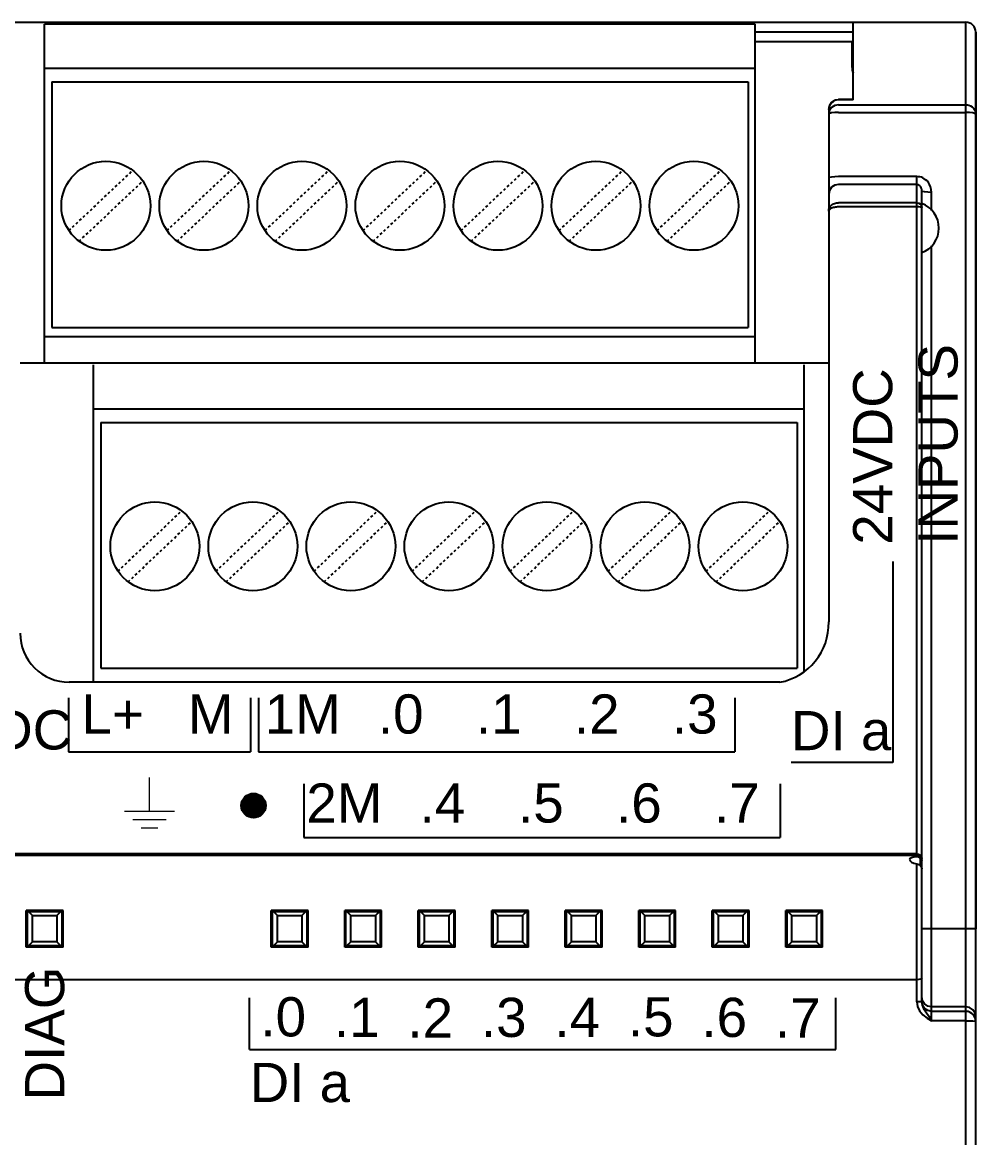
# Model space of a CAD drawing. Header units: inches. Extents: x 187 to 137830, y 99 to 66837.
# Drawn here: x 3893.98 to 3932.89, y 27773.08 to 27818.61 of the extents above; entities that cross this region are included whole.
import ezdxf

# ---------------------------------------------------------------- set-up
doc = ezdxf.new("R2010")
doc.units = ezdxf.units.IN
doc.header["$MEASUREMENT"] = 0
doc.linetypes.add('DOT', pattern=[0.2, 0.1, -0.1])
doc.styles.get("Standard").update_dxf_attribs({"font": 'arial.ttf'})

msp = doc.modelspace()

# ---------------------------------------------------------------- linework, layer by layer
at = {"color": 7, "linetype": 'Continuous'}
for p, q in [((3888.287, 27818.606), (3932.487, 27818.606)), ((3894.887, 27804.711), (3894.887, 27818.526)), ((3923.887, 27818.526), (3894.887, 27818.526)), ((3923.887, 27804.711), (3923.887, 27818.526)), ((3927.887, 27815.44), (3927.887, 27818.606)), ((3932.487, 27718.606), (3932.487, 27818.606)), ((3927.887, 27818.206), (3923.887, 27818.206)), ((3932.887, 27818.206), (3932.887, 27781.606)), ((3932.887, 27719.006), (3932.887, 27818.206)), ((3927.887, 27817.806), (3923.887, 27817.806)), ((3927.837, 27817.806), (3927.837, 27816.806)), ((3923.887, 27816.716), (3894.887, 27816.716)), ((3927.887, 27816.67), (3927.859, 27816.67)), ((3895.177, 27816.176), (3895.177, 27806.144)), ((3895.177, 27816.176), (3923.597, 27816.176)), ((3923.597, 27816.176), (3923.597, 27806.144)), ((3927.064, 27815.374), (3926.971, 27815.29)), ((3927.172, 27815.423), (3927.064, 27815.374)), ((3927.136, 27815.423), (3927.287, 27815.452)), ((3927.287, 27815.44), (3927.172, 27815.423)), ((3927.887, 27815.452), (3927.287, 27815.452)), ((3927.887, 27815.44), (3927.287, 27815.44)), ((3927.287, 27815.244), (3932.487, 27815.244)), ((3926.887, 27815.052), (3926.887, 27794.13)), ((3926.918, 27815.006), (3926.887, 27814.858)), ((3927.287, 27814.924), (3932.487, 27814.924)), ((3930.487, 27812.309), (3927.287, 27812.309)), ((3930.487, 27784.542), (3930.487, 27812.309)), ((3930.487, 27811.984), (3927.287, 27811.984)), ((3930.687, 27784.395), (3930.687, 27811.722)), ((3931.087, 27810.929), (3931.087, 27811.662)), ((3930.487, 27811.242), (3927.287, 27811.242)), ((3930.487, 27811.069), (3927.287, 27811.07)), ((3931.087, 27777.844), (3931.087, 27809.483)), ((3895.177, 27806.144), (3923.597, 27806.144)), ((3894.887, 27805.777), (3923.887, 27805.777)), ((3893.887, 27804.711), (3926.887, 27804.711)), ((3896.887, 27791.668), (3896.887, 27804.626)), ((3925.887, 27792.098), (3925.887, 27804.626)), ((3925.887, 27802.816), (3896.887, 27802.816)), ((3897.177, 27802.276), (3897.177, 27792.244)), ((3897.177, 27802.276), (3925.597, 27802.276)), ((3925.597, 27802.276), (3925.597, 27792.244)), ((3897.177, 27792.244), (3925.597, 27792.244)), ((3924.887, 27791.668), (3895.887, 27791.668)), ((3902.913, 27786.637), (3903.406, 27787.13)), ((3902.919, 27786.596), (3903.446, 27787.124)), ((3902.924, 27786.695), (3903.348, 27787.119)), ((3902.926, 27786.558), (3903.485, 27787.117)), ((3902.934, 27786.519), (3903.524, 27787.109)), ((3902.936, 27786.753), (3903.29, 27787.107)), ((3902.942, 27786.48), (3903.563, 27787.101)), ((3902.947, 27786.811), (3903.232, 27787.095)), ((3902.949, 27786.442), (3903.601, 27787.094)), ((3902.968, 27786.413), (3903.63, 27787.075)), ((3902.986, 27786.386), (3903.657, 27787.057)), ((3903.005, 27786.358), (3903.685, 27787.038)), ((3903.023, 27786.33), (3903.713, 27787.02)), ((3903.024, 27786.934), (3903.109, 27787.019)), ((3903.042, 27786.302), (3903.741, 27787.001)), ((3903.062, 27786.275), (3903.768, 27786.981)), ((3903.089, 27786.257), (3903.786, 27786.954)), ((3903.117, 27786.238), (3903.805, 27786.926)), ((3903.145, 27786.22), (3903.823, 27786.898)), ((3903.173, 27786.201), (3903.842, 27786.87)), ((3903.201, 27786.182), (3903.861, 27786.842)), ((3903.232, 27786.167), (3903.876, 27786.811)), ((3903.27, 27786.159), (3903.884, 27786.773)), ((3903.309, 27786.152), (3903.891, 27786.734)), ((3903.348, 27786.144), (3903.899, 27786.695)), ((3903.387, 27786.136), (3903.907, 27786.656)), ((3903.432, 27786.135), (3903.908, 27786.611)), ((3903.49, 27786.147), (3903.896, 27786.553)), ((3903.548, 27786.158), (3903.885, 27786.495)), ((3903.609, 27786.173), (3903.869, 27786.434)), ((3903.749, 27786.267), (3903.776, 27786.294)), ((3930.487, 27784.662), (3890.287, 27784.662)), ((3930.487, 27784.595), (3890.287, 27784.595)), ((3930.487, 27778.619), (3930.487, 27784.252)), ((3930.637, 27784.175), (3930.637, 27784.483)), ((3930.687, 27778.614), (3930.687, 27784.357)), ((3930.687, 27779.602), (3930.687, 27784.049)), ((3894.137, 27780.856), (3894.137, 27782.356)), ((3895.637, 27782.356), (3894.137, 27782.356)), ((3894.137, 27782.106), (3894.187, 27782.106)), ((3894.187, 27780.906), (3894.187, 27782.306)), ((3894.187, 27782.306), (3895.587, 27782.306)), ((3894.387, 27781.07), (3894.387, 27782.142)), ((3894.387, 27782.142), (3895.387, 27782.142)), ((3895.387, 27782.142), (3895.387, 27781.07)), ((3895.587, 27782.306), (3895.587, 27780.906)), ((3895.587, 27782.106), (3895.637, 27782.106)), ((3895.637, 27780.856), (3895.637, 27782.356)), ((3904.137, 27780.856), (3904.137, 27782.356)), ((3905.637, 27782.356), (3904.137, 27782.356)), ((3904.137, 27782.106), (3904.187, 27782.106)), ((3904.187, 27780.906), (3904.187, 27782.306)), ((3904.187, 27782.306), (3905.587, 27782.306)), ((3904.387, 27781.07), (3904.387, 27782.142)), ((3904.387, 27782.142), (3905.387, 27782.142)), ((3905.387, 27782.142), (3905.387, 27781.07)), ((3905.587, 27782.306), (3905.587, 27780.906)), ((3905.637, 27780.856), (3905.637, 27782.356)), ((3907.137, 27780.856), (3907.137, 27782.356)), ((3908.637, 27782.356), (3907.137, 27782.356)), ((3907.187, 27780.906), (3907.187, 27782.306)), ((3907.187, 27782.306), (3908.587, 27782.306)), ((3907.387, 27781.07), (3907.387, 27782.142)), ((3907.387, 27782.142), (3908.387, 27782.142)), ((3908.387, 27782.142), (3908.387, 27781.07)), ((3908.587, 27782.306), (3908.587, 27780.906)), ((3908.637, 27780.856), (3908.637, 27782.356)), ((3910.137, 27780.856), (3910.137, 27782.356)), ((3911.637, 27782.356), (3910.137, 27782.356)), ((3910.187, 27780.906), (3910.187, 27782.306)), ((3910.187, 27782.306), (3911.587, 27782.306)), ((3910.387, 27781.07), (3910.387, 27782.142)), ((3910.387, 27782.142), (3911.387, 27782.142)), ((3911.387, 27782.142), (3911.387, 27781.07)), ((3911.587, 27782.306), (3911.587, 27780.906)), ((3911.637, 27780.856), (3911.637, 27782.356)), ((3913.137, 27780.856), (3913.137, 27782.356)), ((3914.637, 27782.356), (3913.137, 27782.356)), ((3913.187, 27780.906), (3913.187, 27782.306)), ((3913.187, 27782.306), (3914.587, 27782.306)), ((3913.387, 27781.07), (3913.387, 27782.142)), ((3913.387, 27782.142), (3914.387, 27782.142)), ((3914.387, 27782.142), (3914.387, 27781.07)), ((3914.587, 27782.306), (3914.587, 27780.906)), ((3914.637, 27780.856), (3914.637, 27782.356)), ((3917.637, 27782.356), (3916.137, 27782.356)), ((3916.137, 27780.856), (3916.137, 27782.356)), ((3916.187, 27782.306), (3917.587, 27782.306)), ((3916.187, 27780.906), (3916.187, 27782.306)), ((3916.387, 27782.142), (3917.387, 27782.142)), ((3916.387, 27781.07), (3916.387, 27782.142)), ((3917.387, 27782.142), (3917.387, 27781.07)), ((3917.587, 27782.306), (3917.587, 27780.906)), ((3917.637, 27780.856), (3917.637, 27782.356)), ((3920.637, 27782.356), (3919.137, 27782.356)), ((3919.137, 27780.856), (3919.137, 27782.356)), ((3919.187, 27782.306), (3920.587, 27782.306)), ((3919.187, 27780.906), (3919.187, 27782.306)), ((3919.387, 27782.142), (3920.387, 27782.142)), ((3919.387, 27781.07), (3919.387, 27782.142)), ((3920.387, 27782.142), (3920.387, 27781.07)), ((3920.587, 27782.306), (3920.587, 27780.906)), ((3920.637, 27780.856), (3920.637, 27782.356)), ((3923.637, 27782.356), (3922.137, 27782.356)), ((3922.137, 27780.856), (3922.137, 27782.356)), ((3922.187, 27782.306), (3923.587, 27782.306)), ((3922.187, 27780.906), (3922.187, 27782.306)), ((3922.387, 27782.142), (3923.387, 27782.142)), ((3922.387, 27781.07), (3922.387, 27782.142)), ((3923.387, 27782.142), (3923.387, 27781.07)), ((3923.587, 27782.306), (3923.587, 27780.906)), ((3923.637, 27780.856), (3923.637, 27782.356)), ((3926.637, 27782.356), (3925.137, 27782.356)), ((3925.137, 27780.856), (3925.137, 27782.356)), ((3925.187, 27782.306), (3926.587, 27782.306)), ((3925.187, 27780.906), (3925.187, 27782.306)), ((3925.387, 27782.142), (3926.387, 27782.142)), ((3925.387, 27781.07), (3925.387, 27782.142)), ((3926.387, 27782.142), (3926.387, 27781.07)), ((3926.587, 27782.306), (3926.587, 27780.906)), ((3926.587, 27782.106), (3926.637, 27782.106)), ((3926.637, 27780.856), (3926.637, 27782.356)), ((3932.887, 27781.606), (3930.687, 27781.606)), ((3894.137, 27781.106), (3894.187, 27781.106)), ((3895.387, 27781.07), (3894.387, 27781.07)), ((3895.587, 27781.106), (3895.637, 27781.106)), ((3904.137, 27781.106), (3904.187, 27781.106)), ((3905.387, 27781.07), (3904.387, 27781.07)), ((3908.387, 27781.07), (3907.387, 27781.07)), ((3911.387, 27781.07), (3910.387, 27781.07)), ((3914.387, 27781.07), (3913.387, 27781.07)), ((3917.387, 27781.07), (3916.387, 27781.07)), ((3920.387, 27781.07), (3919.387, 27781.07)), ((3923.387, 27781.07), (3922.387, 27781.07)), ((3926.387, 27781.07), (3925.387, 27781.07)), ((3926.587, 27781.106), (3926.637, 27781.106)), ((3895.637, 27780.856), (3894.137, 27780.856)), ((3895.587, 27780.906), (3894.187, 27780.906)), ((3905.637, 27780.856), (3904.137, 27780.856)), ((3905.587, 27780.906), (3904.187, 27780.906)), ((3908.637, 27780.856), (3907.137, 27780.856)), ((3908.587, 27780.906), (3907.187, 27780.906)), ((3911.637, 27780.856), (3910.137, 27780.856)), ((3911.587, 27780.906), (3910.187, 27780.906)), ((3914.637, 27780.856), (3913.137, 27780.856)), ((3914.587, 27780.906), (3913.187, 27780.906)), ((3917.637, 27780.856), (3916.137, 27780.856)), ((3917.587, 27780.906), (3916.187, 27780.906)), ((3920.637, 27780.856), (3919.137, 27780.856)), ((3920.587, 27780.906), (3919.187, 27780.906)), ((3923.637, 27780.856), (3922.137, 27780.856)), ((3923.587, 27780.906), (3922.187, 27780.906)), ((3926.637, 27780.856), (3925.137, 27780.856)), ((3926.587, 27780.906), (3925.187, 27780.906)), ((3930.487, 27779.522), (3890.287, 27779.522)), ((3930.718, 27778.664), (3930.687, 27778.817)), ((3930.587, 27778.618), (3930.487, 27778.619)), ((3932.487, 27778.418), (3931.087, 27778.418)), ((3932.487, 27778.233), (3931.087, 27778.233)), ((3932.887, 27759.192), (3932.887, 27778.02)), ((3932.487, 27777.844), (3931.087, 27777.844))]:
    msp.add_line(p, q, dxfattribs=at)
at = {"linetype": 'DOT'}
for p, q in [((3895.881, 27810.103), (3898.481, 27812.565)), ((3899.881, 27810.103), (3902.481, 27812.565)), ((3903.881, 27810.103), (3906.481, 27812.565)), ((3907.881, 27810.103), (3910.481, 27812.565)), ((3911.881, 27810.103), (3914.481, 27812.565)), ((3915.881, 27810.103), (3918.481, 27812.565)), ((3919.881, 27810.103), (3922.481, 27812.565)), ((3896.294, 27809.667), (3898.893, 27812.129)), ((3900.294, 27809.667), (3902.893, 27812.129)), ((3904.294, 27809.667), (3906.893, 27812.129)), ((3908.294, 27809.667), (3910.893, 27812.129)), ((3912.294, 27809.667), (3914.893, 27812.129)), ((3916.294, 27809.667), (3918.893, 27812.129)), ((3920.294, 27809.667), (3922.893, 27812.129)), ((3897.881, 27796.203), (3900.481, 27798.665)), ((3901.881, 27796.203), (3904.481, 27798.665)), ((3905.881, 27796.203), (3908.481, 27798.665)), ((3909.881, 27796.203), (3912.481, 27798.665)), ((3913.881, 27796.203), (3916.481, 27798.665)), ((3917.881, 27796.203), (3920.481, 27798.665)), ((3921.881, 27796.203), (3924.481, 27798.665)), ((3898.294, 27795.767), (3900.893, 27798.229)), ((3902.294, 27795.767), (3904.893, 27798.229)), ((3906.294, 27795.767), (3908.893, 27798.229)), ((3910.294, 27795.767), (3912.893, 27798.229)), ((3914.294, 27795.767), (3916.893, 27798.229)), ((3918.294, 27795.767), (3920.893, 27798.229)), ((3922.294, 27795.767), (3924.893, 27798.229)), ((3903.243, 27776.671), (3903.243, 27776.671))]:
    msp.add_line(p, q, dxfattribs=at)
for p, q in [((3929.508, 27796.6), (3929.508, 27788.389)), ((3895.864, 27791.025), (3895.864, 27788.831)), ((3903.294, 27791.025), (3903.294, 27788.831)), ((3903.621, 27791.025), (3903.621, 27788.831)), ((3923.051, 27791.025), (3923.051, 27788.831)), ((3895.864, 27788.831), (3903.294, 27788.831)), ((3903.621, 27788.831), (3923.051, 27788.831)), ((3929.508, 27788.389), (3925.355, 27788.389)), ((3905.471, 27787.518), (3905.471, 27785.323)), ((3924.901, 27787.518), (3924.901, 27785.323)), ((3905.471, 27785.323), (3924.901, 27785.323)), ((3903.243, 27776.671), (3903.243, 27778.787)), ((3927.182, 27776.671), (3927.182, 27778.787)), ((3903.243, 27776.671), (3927.182, 27776.671))]:
    msp.add_line(p, q)
at = {"color": 7, "linetype": 'Continuous', "lineweight": 15}
for p, q in [((3899.164, 27786.41), (3899.164, 27787.775)), ((3898.14, 27786.41), (3900.188, 27786.41)), ((3898.482, 27786.069), (3899.847, 27786.069)), ((3898.823, 27785.728), (3899.505, 27785.728))]:
    msp.add_line(p, q, dxfattribs=at)
at = {"color": 7, "linetype": 'Continuous'}
for points in [[(3926.887, 27815.052), (3926.917, 27815.203), (3927.004, 27815.334), (3927.136, 27815.423)], [(3926.971, 27815.29), (3926.908, 27815.177), (3926.887, 27815.052)], [(3927.287, 27815.244), (3927.135, 27815.215), (3927.005, 27815.131), (3926.918, 27815.006)], [(3932.487, 27815.244), (3932.547, 27815.24), (3932.612, 27815.225), (3932.678, 27815.197), (3932.743, 27815.155), (3932.801, 27815.098), (3932.847, 27815.026), (3932.877, 27814.944), (3932.887, 27814.858)], [(3927.287, 27814.924), (3927.135, 27814.919), (3927.005, 27814.905), (3926.918, 27814.883), (3926.887, 27814.858)], [(3932.887, 27814.858), (3932.857, 27814.883), (3932.771, 27814.905), (3932.641, 27814.919), (3932.487, 27814.924)], [(3927.287, 27812.309), (3927.134, 27812.304), (3927.004, 27812.291), (3926.918, 27812.271), (3926.887, 27812.247)], [(3931.087, 27811.662), (3931.076, 27811.786), (3931.047, 27811.894), (3931.006, 27811.987), (3930.956, 27812.066), (3930.901, 27812.131), (3930.843, 27812.182), (3930.786, 27812.223), (3930.728, 27812.254), (3930.671, 27812.278), (3930.611, 27812.295), (3930.55, 27812.305), (3930.487, 27812.309)], [(3927.287, 27811.984), (3927.134, 27811.954), (3927.004, 27811.87), (3926.918, 27811.745), (3926.887, 27811.597)], [(3930.687, 27811.722), (3930.684, 27811.772), (3930.674, 27811.816), (3930.66, 27811.854), (3930.643, 27811.885), (3930.625, 27811.912), (3930.606, 27811.933), (3930.587, 27811.949), (3930.568, 27811.962), (3930.548, 27811.971), (3930.529, 27811.978), (3930.508, 27811.982), (3930.487, 27811.984)], [(3931.087, 27811.662), (3930.934, 27811.667), (3930.804, 27811.68), (3930.718, 27811.699), (3930.687, 27811.722)], [(3926.887, 27810.891), (3926.89, 27810.932), (3926.898, 27810.972), (3926.911, 27811.011), (3926.93, 27811.048), (3926.952, 27811.082), (3926.979, 27811.114), (3927.009, 27811.143), (3927.043, 27811.168), (3927.079, 27811.191), (3927.118, 27811.209), (3927.159, 27811.223), (3927.2, 27811.233), (3927.243, 27811.239), (3927.287, 27811.242)], [(3930.487, 27811.242), (3930.563, 27811.227), (3930.628, 27811.186), (3930.672, 27811.123), (3930.687, 27811.048)], [(3927.287, 27811.069), (3927.243, 27811.068), (3927.2, 27811.065), (3927.159, 27811.059), (3927.118, 27811.052), (3927.079, 27811.043), (3927.043, 27811.032), (3927.009, 27811.019), (3926.979, 27811.004), (3926.952, 27810.988), (3926.93, 27810.97), (3926.911, 27810.952), (3926.898, 27810.932), (3926.89, 27810.912), (3926.887, 27810.891)], [(3930.687, 27811.048), (3930.672, 27811.056), (3930.628, 27811.063), (3930.563, 27811.067), (3930.487, 27811.069)], [(3930.487, 27784.542), (3930.366, 27784.527), (3930.269, 27784.503), (3930.208, 27784.469), (3930.187, 27784.425)], [(3930.187, 27784.425), (3930.208, 27784.376), (3930.269, 27784.326), (3930.366, 27784.282), (3930.487, 27784.252)], [(3930.487, 27784.662), (3930.549, 27784.653), (3930.604, 27784.628), (3930.647, 27784.588), (3930.677, 27784.537), (3930.687, 27784.478)], [(3930.487, 27784.595), (3930.564, 27784.579), (3930.629, 27784.536), (3930.672, 27784.472), (3930.687, 27784.395)], [(3930.637, 27784.483), (3930.569, 27784.529), (3930.487, 27784.542)], [(3930.487, 27784.252), (3930.569, 27784.225), (3930.637, 27784.175)], [(3930.687, 27784.357), (3930.674, 27784.424), (3930.637, 27784.483)], [(3930.637, 27784.175), (3930.674, 27784.116), (3930.687, 27784.049)], [(3894.387, 27782.142), (3894.333, 27782.197), (3894.281, 27782.251), (3894.23, 27782.306)], [(3895.387, 27782.142), (3895.441, 27782.197), (3895.494, 27782.251), (3895.545, 27782.306)], [(3904.387, 27782.142), (3904.333, 27782.197), (3904.281, 27782.252), (3904.23, 27782.306)], [(3905.387, 27782.142), (3905.442, 27782.197), (3905.494, 27782.252), (3905.545, 27782.306)], [(3907.387, 27782.142), (3907.333, 27782.197), (3907.281, 27782.252), (3907.23, 27782.306)], [(3908.387, 27782.142), (3908.442, 27782.197), (3908.494, 27782.252), (3908.545, 27782.306)], [(3910.387, 27782.142), (3910.333, 27782.197), (3910.281, 27782.252), (3910.23, 27782.306)], [(3911.387, 27782.142), (3911.442, 27782.197), (3911.494, 27782.252), (3911.545, 27782.306)], [(3913.387, 27782.142), (3913.333, 27782.197), (3913.281, 27782.252), (3913.23, 27782.306)], [(3914.387, 27782.142), (3914.442, 27782.197), (3914.494, 27782.252), (3914.545, 27782.306)], [(3916.387, 27782.142), (3916.333, 27782.197), (3916.281, 27782.251), (3916.23, 27782.306)], [(3917.387, 27782.142), (3917.442, 27782.197), (3917.494, 27782.251), (3917.545, 27782.306)], [(3919.387, 27782.142), (3919.333, 27782.197), (3919.281, 27782.251), (3919.23, 27782.306)], [(3920.387, 27782.142), (3920.441, 27782.197), (3920.494, 27782.251), (3920.545, 27782.306)], [(3922.387, 27782.142), (3922.333, 27782.197), (3922.281, 27782.251), (3922.23, 27782.306)], [(3923.387, 27782.142), (3923.441, 27782.197), (3923.494, 27782.251), (3923.545, 27782.306)], [(3925.387, 27782.142), (3925.333, 27782.197), (3925.281, 27782.251), (3925.23, 27782.306)], [(3926.387, 27782.142), (3926.441, 27782.197), (3926.494, 27782.251), (3926.545, 27782.306)], [(3894.387, 27781.07), (3894.333, 27781.015), (3894.281, 27780.96), (3894.23, 27780.906)], [(3895.387, 27781.07), (3895.441, 27781.015), (3895.494, 27780.96), (3895.545, 27780.906)], [(3904.387, 27781.07), (3904.333, 27781.015), (3904.281, 27780.96), (3904.23, 27780.906)], [(3905.387, 27781.07), (3905.442, 27781.015), (3905.494, 27780.96), (3905.545, 27780.906)], [(3907.387, 27781.07), (3907.333, 27781.015), (3907.281, 27780.96), (3907.23, 27780.906)], [(3908.387, 27781.07), (3908.442, 27781.015), (3908.494, 27780.96), (3908.545, 27780.906)], [(3910.387, 27781.07), (3910.333, 27781.015), (3910.281, 27780.96), (3910.23, 27780.906)], [(3911.387, 27781.07), (3911.442, 27781.015), (3911.494, 27780.96), (3911.545, 27780.906)], [(3913.387, 27781.07), (3913.333, 27781.015), (3913.281, 27780.96), (3913.23, 27780.906)], [(3914.387, 27781.07), (3914.442, 27781.015), (3914.494, 27780.96), (3914.545, 27780.906)], [(3916.387, 27781.07), (3916.333, 27781.015), (3916.281, 27780.96), (3916.23, 27780.906)], [(3917.387, 27781.07), (3917.442, 27781.015), (3917.494, 27780.96), (3917.545, 27780.906)], [(3919.387, 27781.07), (3919.333, 27781.015), (3919.281, 27780.96), (3919.23, 27780.906)], [(3920.387, 27781.07), (3920.441, 27781.015), (3920.494, 27780.96), (3920.545, 27780.906)], [(3922.387, 27781.07), (3922.333, 27781.015), (3922.281, 27780.96), (3922.23, 27780.906)], [(3923.387, 27781.07), (3923.441, 27781.015), (3923.494, 27780.96), (3923.545, 27780.906)], [(3925.387, 27781.07), (3925.333, 27781.015), (3925.281, 27780.96), (3925.23, 27780.906)], [(3926.387, 27781.07), (3926.441, 27781.015), (3926.494, 27780.96), (3926.545, 27780.906)], [(3930.687, 27779.602), (3930.673, 27779.573), (3930.632, 27779.547), (3930.567, 27779.529), (3930.487, 27779.522)], [(3930.487, 27778.619), (3930.515, 27778.432), (3930.598, 27778.251), (3930.736, 27778.085), (3930.913, 27777.949), (3931.087, 27777.844)], [(3930.687, 27778.614), (3930.661, 27778.616), (3930.587, 27778.618)], [(3930.687, 27778.614), (3930.706, 27778.484), (3930.761, 27778.351), (3930.853, 27778.207), (3930.971, 27778.037), (3931.087, 27777.844)], [(3931.087, 27778.233), (3930.934, 27778.264), (3930.804, 27778.35), (3930.718, 27778.479), (3930.691, 27778.615)], [(3931.087, 27778.418), (3930.934, 27778.448), (3930.804, 27778.535), (3930.718, 27778.664)], [(3932.887, 27778.02), (3932.857, 27778.172), (3932.77, 27778.301), (3932.64, 27778.388), (3932.487, 27778.418)], [(3932.795, 27778.09), (3932.736, 27778.147), (3932.662, 27778.193), (3932.578, 27778.223), (3932.487, 27778.233)], [(3932.887, 27777.835), (3932.883, 27777.895), (3932.867, 27777.959), (3932.839, 27778.026), (3932.795, 27778.09)], [(3932.487, 27777.844), (3932.641, 27777.843), (3932.771, 27777.841), (3932.858, 27777.838), (3932.887, 27777.835)]]:
    msp.add_lwpolyline(points, dxfattribs=at)
for centre, radius in [((3897.387, 27811.116), 1.815), ((3901.387, 27811.116), 1.815), ((3905.387, 27811.116), 1.815), ((3909.387, 27811.116), 1.815), ((3913.387, 27811.116), 1.815), ((3917.387, 27811.116), 1.815), ((3921.387, 27811.116), 1.815), ((3899.387, 27797.216), 1.815), ((3903.387, 27797.216), 1.815), ((3907.387, 27797.216), 1.815), ((3911.387, 27797.216), 1.815), ((3915.387, 27797.216), 1.815), ((3919.387, 27797.216), 1.815), ((3923.387, 27797.216), 1.815), ((3903.412, 27786.631), 0.5)]:
    msp.add_circle(centre, radius, dxfattribs=at)
for centre, radius, start, end in [((3932.487, 27818.206), 0.4, 0, 90), ((3928.637, 27816.806), 0.8, 180, 199.6973), ((3930.323, 27810.206), 1.064, 290.016, 69.984), ((3924.448, 27794.068), 2.44, 280.3652, 1.455), ((3895.887, 27793.668), 2, 179.9973, 270), ((3905.787, 27782.306), 0.2, 180, 219.5096), ((3905.787, 27782.306), 0.2, 210, 219.5096), ((3906.987, 27782.306), 0.2, 320.4904, 0), ((3908.787, 27782.306), 0.2, 180, 219.5096), ((3908.787, 27782.306), 0.2, 210, 219.5096), ((3909.987, 27782.306), 0.2, 320.4904, 0), ((3911.787, 27782.306), 0.2, 180, 219.5096), ((3911.787, 27782.306), 0.2, 210, 219.5096), ((3912.987, 27782.306), 0.2, 320.4904, 0), ((3914.787, 27782.306), 0.2, 180, 219.5096), ((3914.787, 27782.306), 0.2, 210, 219.5096), ((3915.987, 27782.306), 0.2, 320.4904, 0), ((3917.787, 27782.306), 0.2, 180, 219.5096), ((3917.787, 27782.306), 0.2, 210, 219.5096), ((3918.987, 27782.306), 0.2, 320.4904, 0), ((3920.787, 27782.306), 0.2, 180, 219.5096), ((3920.787, 27782.306), 0.2, 210, 219.5096), ((3921.987, 27782.306), 0.2, 320.4904, 0), ((3923.787, 27782.306), 0.2, 180, 219.5096), ((3923.787, 27782.306), 0.2, 210, 219.5096), ((3924.987, 27782.306), 0.2, 320.4904, 0), ((3905.787, 27780.906), 0.2, 140.4904, 180), ((3905.787, 27780.906), 0.2, 140.4904, 150), ((3906.987, 27780.906), 0.2, 0, 39.5096), ((3906.987, 27780.906), 0.2, 0, 39.5096), ((3908.787, 27780.906), 0.2, 140.4904, 180), ((3908.787, 27780.906), 0.2, 140.4904, 150), ((3909.987, 27780.906), 0.2, 0, 39.5096), ((3909.987, 27780.906), 0.2, 0, 39.5096), ((3911.787, 27780.906), 0.2, 140.4904, 180), ((3911.787, 27780.906), 0.2, 140.4904, 150), ((3912.987, 27780.906), 0.2, 0, 39.5096), ((3912.987, 27780.906), 0.2, 0, 39.5096), ((3914.787, 27780.906), 0.2, 140.4904, 180), ((3914.787, 27780.906), 0.2, 140.4904, 150), ((3915.987, 27780.906), 0.2, 0, 39.5096), ((3915.987, 27780.906), 0.2, 0, 39.5096), ((3917.787, 27780.906), 0.2, 140.4904, 180), ((3917.787, 27780.906), 0.2, 140.4904, 150), ((3918.987, 27780.906), 0.2, 0, 39.5096), ((3918.987, 27780.906), 0.2, 0, 39.5096), ((3920.787, 27780.906), 0.2, 140.4904, 180), ((3920.787, 27780.906), 0.2, 140.4904, 150), ((3921.987, 27780.906), 0.2, 0, 39.5096), ((3921.987, 27780.906), 0.2, 0, 39.5096), ((3923.787, 27780.906), 0.2, 140.4904, 180), ((3923.787, 27780.906), 0.2, 140.4904, 150), ((3924.987, 27780.906), 0.2, 0, 39.5096), ((3924.987, 27780.906), 0.2, 0, 39.5096)]:
    msp.add_arc(centre, radius, start, end, dxfattribs=at)

# ---------------------------------------------------------------- texts
at = {"char_height": 1.6, "attachment_point": 1, "rotation": 90}
for s, insert, width in [('24VDC INPUTS', (3927.883, 27797.279), 14.04587), ('DIAG', (3894.088, 27774.593), 4.98667)]:
    msp.add_mtext(s, dxfattribs=dict(at, insert=insert, width=width))
at = {"char_height": 1.6}
for s, insert, width, attachment_point in [('L+', (3897.665, 27791.171), 5.30676, 2), ('M', (3901.665, 27791.171), 5.30676, 2), ('1M', (3905.421, 27791.171), 5.30676, 2), ('.0', (3909.421, 27791.171), 5.30676, 2), ('.1', (3913.421, 27791.171), 5.30676, 2), ('.2', (3917.421, 27791.171), 5.30676, 2), ('.3', (3921.421, 27791.171), 5.30676, 2), ('VDC', (3891.295, 27789.711), 5.89369, 4), ('DI a', (3925.347, 27788.871), 5.30676, 7), ('2M', (3907.122, 27787.536), 5.30676, 2), ('.4', (3911.122, 27787.536), 5.30676, 2), ('.5', (3915.141, 27787.538), 5.30676, 2), ('.6', (3919.141, 27787.538), 5.30676, 2), ('.7', (3923.141, 27787.538), 5.30676, 2), ('.0', (3904.625, 27777.188), 6.93026, 8), ('.1', (3907.625, 27777.188), 6.93026, 8), ('.2', (3910.625, 27777.165), 6.93026, 8), ('.3', (3913.625, 27777.165), 6.93026, 8), ('.4', (3916.625, 27777.188), 6.93026, 8), ('.5', (3919.625, 27777.188), 6.93026, 8), ('.6', (3922.625, 27777.165), 6.93026, 8), ('.7', (3925.625, 27777.165), 6.93026, 8), ('DI a', (3903.256, 27775.319), 5.47022, 4)]:
    msp.add_mtext(s, dxfattribs=dict(at, insert=insert, width=width, attachment_point=attachment_point))

doc.saveas('drawing.dxf')
